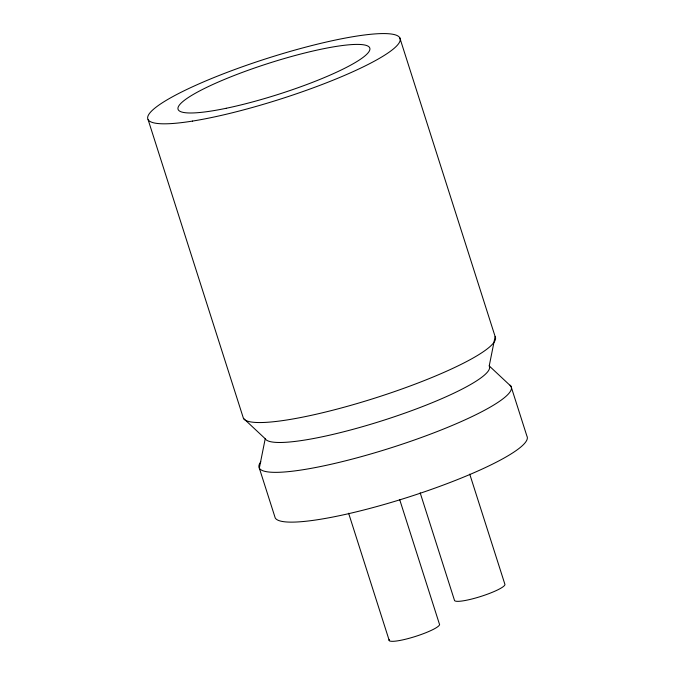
<?xml version="1.0" encoding="UTF-8"?>
<svg xmlns="http://www.w3.org/2000/svg" width="675" height="675" viewBox="0 0 675 675"><rect width="100%" height="100%" fill="white"/><g stroke="black" fill="none" stroke-linecap="round" stroke-linejoin="round"><path stroke-width="1.01" d="M148.095 119.61L243.439 418.348L265.224 438.742L259.327 468.138L275.214 517.928A132.401 21.398 -17.7 0 0 411.792 496.032A132.401 21.398 -17.7 0 0 526.905 436.101L511.017 386.311L489.223 365.918L495.121 336.521L399.786 37.775M469.733 474.12L504.951 584.483A26.477 4.278 -17.7 0 1 479.756 596.784A26.477 4.278 -17.7 0 1 454.427 600.159L420.171 492.818M399.668 499.542L439.366 623.945A26.477 4.278 -17.7 0 1 414.357 636.778A26.477 4.278 -17.7 0 1 389.281 639.478M348.621 513.236L389.281 640.651M495.121 336.521A132.401 21.398 -17.7 0 1 380.017 396.453A132.401 21.398 -17.7 0 1 243.439 418.348M510.047 385.155A132.401 21.398 -17.7 0 1 383.501 450.174A132.401 21.398 -17.7 0 1 260.837 461.827M489.223 365.918A117.838 19.043 -17.7 0 1 386.775 419.259A117.838 19.043 -17.7 0 1 265.224 438.742M192.544 121.078A132.401 21.398 -17.7 0 0 398.275 44.094A132.401 21.398 -17.7 0 0 231.002 70.909A132.401 21.398 -17.7 0 0 192.544 121.078M226.167 108.287A100.626 16.259 -17.7 0 0 369.925 48.895A100.626 16.259 -17.7 0 0 225.728 78.899A100.626 16.259 -17.7 0 0 226.167 108.287"/></g></svg>
